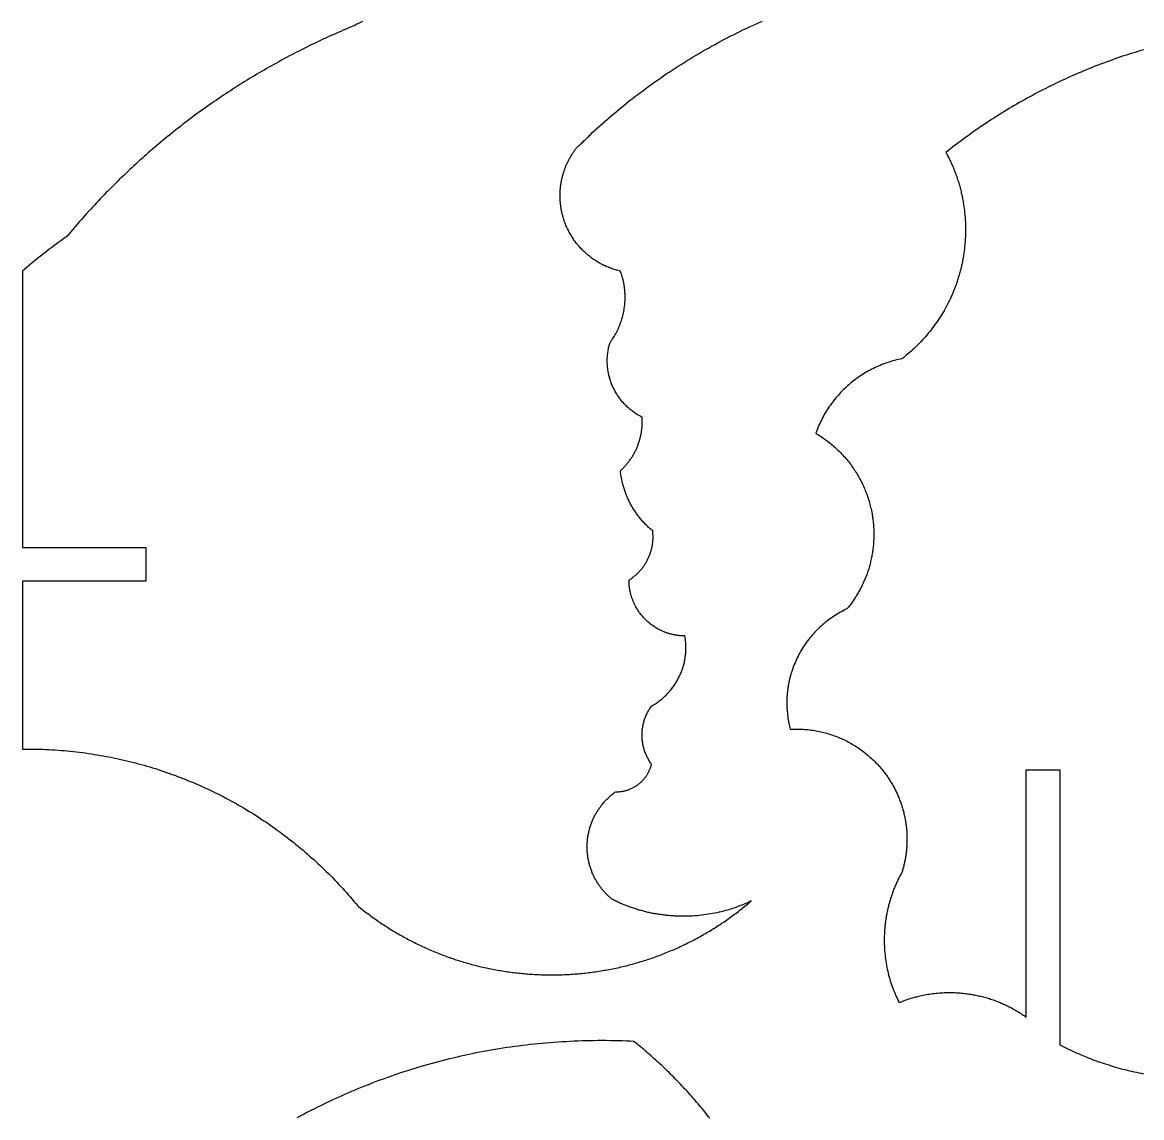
# Model space of a CAD drawing. Extents: x 205 to 567, y 321 to 897.
# Drawn here: x 205.3 to 307.2, y 683.8 to 783.6 of the extents above; entities that cross this region are included whole.
import ezdxf

# ---------------------------------------------------------------- set-up
doc = ezdxf.new("R2010")
doc.units = 0
doc.layers.add('Default_Layer', color=1, linetype='CONTINUOUS')

msp = doc.modelspace()

# ---------------------------------------------------------------- linework, layer by layer
at = {"layer": 'Default_Layer'}
for points in [[(236.28, 783.64), (236.02, 783.51), (235.76, 783.39), (235.5, 783.26), (235.25, 783.16), (235.01, 783.06), (234.77, 782.95), (234.52, 782.85), (234.28, 782.74), (234.04, 782.64), (233.8, 782.53), (233.56, 782.42), (233.32, 782.32), (233.08, 782.21), (232.84, 782.1), (232.6, 781.99), (232.37, 781.87), (232.13, 781.76), (231.89, 781.65), (231.66, 781.54), (231.42, 781.42), (231.19, 781.31), (230.96, 781.19), (230.72, 781.07), (230.49, 780.95), (230.26, 780.84), (230.03, 780.72), (229.8, 780.6), (229.57, 780.48), (229.34, 780.35), (229.11, 780.23), (228.88, 780.11), (228.65, 779.98), (228.43, 779.86), (228.2, 779.73), (227.98, 779.61), (227.75, 779.48), (227.53, 779.35), (227.3, 779.22), (227.08, 779.09), (226.86, 778.96), (226.64, 778.83), (226.42, 778.7), (226.2, 778.57), (225.98, 778.44), (225.76, 778.3), (225.54, 778.17), (225.32, 778.03), (225.1, 777.89), (224.89, 777.76), (224.67, 777.62), (224.46, 777.48), (224.24, 777.34), (224.03, 777.2), (223.81, 777.06), (223.6, 776.92), (223.39, 776.78), (223.18, 776.63), (222.97, 776.49), (222.76, 776.35), (222.55, 776.2), (222.34, 776.06), (222.13, 775.91), (221.92, 775.76), (221.72, 775.61), (221.51, 775.46), (221.3, 775.31), (221.1, 775.16), (220.89, 775.01), (220.69, 774.86), (220.49, 774.71), (220.29, 774.56), (220.08, 774.4), (219.88, 774.25), (219.68, 774.09), (219.48, 773.93), (219.28, 773.78), (219.08, 773.62), (218.89, 773.46), (218.69, 773.3), (218.49, 773.14), (218.3, 772.98), (218.1, 772.82), (217.91, 772.66), (217.71, 772.5), (217.52, 772.33), (217.33, 772.17), (217.14, 772), (216.94, 771.84), (216.75, 771.67), (216.56, 771.51), (216.37, 771.34), (216.19, 771.17), (216, 771), (215.81, 770.83), (215.62, 770.66), (215.44, 770.49), (215.25, 770.32), (215.07, 770.15), (214.88, 769.97), (214.7, 769.8), (214.52, 769.62), (214.34, 769.45), (214.15, 769.27), (213.97, 769.1), (213.79, 768.92), (213.61, 768.74), (213.43, 768.56), (213.26, 768.38), (213.08, 768.2), (212.9, 768.02), (212.73, 767.84), (212.55, 767.66), (212.38, 767.48), (212.2, 767.29), (212.03, 767.11), (211.86, 766.92), (211.68, 766.74), (211.51, 766.55), (211.34, 766.36), (211.17, 766.18), (211, 765.99), (210.83, 765.8), (210.67, 765.61), (210.5, 765.42), (210.33, 765.23), (210.17, 765.04), (210, 764.85), (209.84, 764.65), (209.67, 764.46), (209.51, 764.27), (209.35, 764.07), (209.06, 763.87), (208.78, 763.67), (208.51, 763.47), (208.24, 763.27), (207.97, 763.07), (207.71, 762.87), (207.45, 762.67), (207.2, 762.48), (206.95, 762.28), (206.7, 762.08), (206.46, 761.88), (206.22, 761.68), (205.98, 761.49), (205.75, 761.29), (205.52, 761.09), (205.29, 760.89), (205.29, 735.72), (205.29, 735.72), (216.52, 735.72), (216.52, 732.65), (205.29, 732.65), (205.29, 717.37), (205.5, 717.37), (205.73, 717.37), (206.01, 717.37), (206.29, 717.37), (206.58, 717.36), (206.86, 717.36), (207.14, 717.35), (207.42, 717.34), (207.7, 717.32), (207.98, 717.31), (208.26, 717.29), (208.54, 717.27), (208.82, 717.25), (209.1, 717.23), (209.37, 717.2), (209.65, 717.18), (209.93, 717.15), (210.2, 717.12), (210.48, 717.09), (210.75, 717.05), (211.03, 717.02), (211.3, 716.98), (211.57, 716.94), (211.84, 716.89), (212.11, 716.85), (212.39, 716.8), (212.66, 716.76), (212.92, 716.71), (213.19, 716.66), (213.46, 716.6), (213.73, 716.55), (214, 716.49), (214.26, 716.43), (214.53, 716.37), (214.79, 716.31), (215.06, 716.25), (215.32, 716.18), (215.58, 716.11), (215.85, 716.04), (216.11, 715.97), (216.37, 715.9), (216.63, 715.82), (216.89, 715.75), (217.14, 715.67), (217.4, 715.59), (217.66, 715.51), (217.91, 715.42), (218.17, 715.34), (218.42, 715.25), (218.68, 715.16), (218.93, 715.07), (219.18, 714.98), (219.43, 714.88), (219.69, 714.79), (219.94, 714.69), (220.18, 714.59), (220.43, 714.49), (220.68, 714.39), (220.93, 714.29), (221.17, 714.18), (221.42, 714.07), (221.66, 713.96), (221.9, 713.85), (222.14, 713.74), (222.39, 713.63), (222.63, 713.51), (222.86, 713.4), (223.1, 713.28), (223.34, 713.16), (223.58, 713.04), (223.81, 712.91), (224.05, 712.79), (224.28, 712.66), (224.51, 712.53), (224.75, 712.4), (224.98, 712.27), (225.21, 712.14), (225.44, 712.01), (225.66, 711.87), (225.89, 711.73), (226.12, 711.6), (226.34, 711.46), (226.57, 711.31), (226.79, 711.17), (227.01, 711.03), (227.23, 710.88), (227.45, 710.73), (227.67, 710.58), (227.89, 710.43), (228.1, 710.28), (228.32, 710.13), (228.53, 709.97), (228.75, 709.82), (228.96, 709.66), (229.17, 709.5), (229.38, 709.34), (229.59, 709.18), (229.8, 709.01), (230.01, 708.85), (230.21, 708.68), (230.42, 708.52), (230.62, 708.35), (230.82, 708.18), (231.02, 708.01), (231.22, 707.83), (231.42, 707.66), (231.62, 707.48), (231.82, 707.31), (232.01, 707.13), (232.21, 706.95), (232.4, 706.77), (232.59, 706.59), (232.78, 706.4), (232.97, 706.22), (233.16, 706.03), (233.35, 705.85), (233.53, 705.66), (233.72, 705.47), (233.9, 705.28), (234.08, 705.08), (234.26, 704.89), (234.44, 704.7), (234.62, 704.5), (234.8, 704.3), (234.97, 704.1), (235.15, 703.91), (235.32, 703.7), (235.49, 703.5), (235.66, 703.3), (235.83, 703.1), (235.94, 703), (236.06, 702.91), (236.17, 702.82), (236.28, 702.73), (236.4, 702.64), (236.51, 702.55), (236.63, 702.47), (236.74, 702.38), (236.86, 702.29), (236.97, 702.21), (237.09, 702.12), (237.21, 702.04), (237.33, 701.95), (237.45, 701.87), (237.56, 701.78), (237.68, 701.7), (237.8, 701.62), (237.92, 701.54), (238.04, 701.46), (238.17, 701.38), (238.29, 701.3), (238.41, 701.22), (238.53, 701.14), (238.66, 701.06), (238.78, 700.98), (238.9, 700.91), (239.03, 700.83), (239.15, 700.76), (239.28, 700.68), (239.4, 700.61), (239.53, 700.53), (239.66, 700.46), (239.78, 700.39), (239.91, 700.32), (240.04, 700.25), (240.17, 700.18), (240.3, 700.11), (240.43, 700.04), (240.56, 699.97), (240.69, 699.9), (240.82, 699.84), (240.95, 699.77), (241.08, 699.7), (241.21, 699.64), (241.34, 699.57), (241.48, 699.51), (241.61, 699.45), (241.74, 699.39), (241.88, 699.32), (242.01, 699.26), (242.14, 699.2), (242.28, 699.14), (242.41, 699.08), (242.55, 699.03), (242.69, 698.97), (242.82, 698.91), (242.96, 698.86), (243.1, 698.8), (243.23, 698.75), (243.37, 698.69), (243.51, 698.64), (243.65, 698.59), (243.79, 698.53), (243.93, 698.48), (244.07, 698.43), (244.21, 698.38), (244.35, 698.33), (244.49, 698.29), (244.63, 698.24), (244.77, 698.19), (244.91, 698.15), (245.05, 698.1), (245.2, 698.06), (245.34, 698.01), (245.48, 697.97), (245.63, 697.93), (245.77, 697.89), (245.92, 697.84), (246.06, 697.8), (246.2, 697.76), (246.35, 697.73), (246.49, 697.69), (246.64, 697.65), (246.79, 697.61), (246.93, 697.58), (247.08, 697.54), (247.23, 697.51), (247.37, 697.48), (247.52, 697.44), (247.67, 697.41), (247.82, 697.38), (247.97, 697.35), (248.11, 697.32), (248.26, 697.29), (248.41, 697.27), (248.56, 697.24), (248.71, 697.21), (248.86, 697.19), (249.01, 697.16), (249.16, 697.14), (249.32, 697.12), (249.47, 697.09), (249.62, 697.07), (249.77, 697.05), (249.92, 697.03), (250.07, 697.01), (250.23, 697), (250.38, 696.98), (250.53, 696.96), (250.69, 696.95), (250.84, 696.93), (250.99, 696.92), (251.15, 696.9), (251.3, 696.89), (251.46, 696.88), (251.61, 696.87), (251.77, 696.86), (251.92, 696.85), (252.08, 696.84), (252.23, 696.84), (252.39, 696.83), (252.54, 696.82), (252.7, 696.82), (252.86, 696.81), (253.01, 696.81), (253.17, 696.81), (253.33, 696.81), (253.49, 696.81), (253.65, 696.81), (253.81, 696.81), (253.97, 696.81), (254.14, 696.81), (254.3, 696.82), (254.46, 696.82), (254.62, 696.83), (254.78, 696.84), (254.95, 696.84), (255.11, 696.85), (255.27, 696.86), (255.43, 696.87), (255.59, 696.89), (255.75, 696.9), (255.91, 696.91), (256.07, 696.93), (256.23, 696.94), (256.39, 696.96), (256.54, 696.97), (256.7, 696.99), (256.86, 697.01), (257.02, 697.03), (257.18, 697.05), (257.33, 697.07), (257.49, 697.09), (257.65, 697.12), (257.8, 697.14), (257.96, 697.16), (258.12, 697.19), (258.27, 697.22), (258.43, 697.24), (258.58, 697.27), (258.74, 697.3), (258.89, 697.33), (259.05, 697.36), (259.2, 697.39), (259.35, 697.42), (259.51, 697.46), (259.66, 697.49), (259.81, 697.53), (259.97, 697.56), (260.12, 697.6), (260.27, 697.64), (260.42, 697.67), (260.57, 697.71), (260.72, 697.75), (260.87, 697.79), (261.02, 697.84), (261.17, 697.88), (261.32, 697.92), (261.47, 697.96), (261.62, 698.01), (261.77, 698.05), (261.91, 698.1), (262.06, 698.15), (262.21, 698.2), (262.36, 698.24), (262.5, 698.29), (262.65, 698.34), (262.79, 698.39), (262.94, 698.45), (263.08, 698.5), (263.23, 698.55), (263.37, 698.61), (263.52, 698.66), (263.66, 698.72), (263.8, 698.77), (263.94, 698.83), (264.09, 698.89), (264.23, 698.95), (264.37, 699.01), (264.51, 699.07), (264.65, 699.13), (264.79, 699.19), (264.93, 699.25), (265.07, 699.31), (265.21, 699.38), (265.35, 699.44), (265.49, 699.51), (265.62, 699.57), (265.76, 699.64), (265.9, 699.71), (266.03, 699.77), (266.17, 699.84), (266.3, 699.91), (266.44, 699.98), (266.57, 700.05), (266.71, 700.13), (266.84, 700.2), (266.98, 700.27), (267.11, 700.35), (267.24, 700.42), (267.37, 700.5), (267.5, 700.57), (267.63, 700.65), (267.76, 700.73), (267.89, 700.8), (268.02, 700.88), (268.15, 700.96), (268.28, 701.04), (268.41, 701.12), (268.54, 701.2), (268.66, 701.29), (268.79, 701.37), (268.92, 701.45), (269.04, 701.53), (269.17, 701.62), (269.29, 701.7), (269.42, 701.79), (269.54, 701.88), (269.66, 701.96), (269.79, 702.05), (269.91, 702.14), (270.03, 702.23), (270.15, 702.32), (270.27, 702.41), (270.39, 702.5), (270.51, 702.59), (270.63, 702.69), (270.75, 702.78), (270.87, 702.87), (270.98, 702.97), (271.1, 703.06), (271.22, 703.16), (271.33, 703.25), (271.45, 703.35), (271.56, 703.45), (271.68, 703.54), (271.51, 703.46), (271.33, 703.38), (271.16, 703.3), (270.98, 703.23), (270.81, 703.16), (270.63, 703.09), (270.45, 703.02), (270.26, 702.95), (270.08, 702.89), (269.89, 702.83), (269.71, 702.77), (269.52, 702.71), (269.33, 702.66), (269.14, 702.6), (268.94, 702.56), (268.75, 702.51), (268.55, 702.46), (268.36, 702.42), (268.16, 702.39), (267.96, 702.35), (267.76, 702.32), (267.56, 702.29), (267.36, 702.26), (267.15, 702.23), (266.95, 702.21), (266.74, 702.19), (266.54, 702.18), (266.33, 702.16), (266.12, 702.15), (266.02, 702.15), (265.91, 702.14), (265.81, 702.14), (265.7, 702.14), (265.6, 702.14), (265.49, 702.14), (265.38, 702.14), (265.27, 702.14), (265.16, 702.14), (265.05, 702.15), (264.94, 702.15), (264.83, 702.15), (264.72, 702.16), (264.61, 702.17), (264.5, 702.17), (264.39, 702.18), (264.28, 702.19), (264.17, 702.2), (264.07, 702.21), (263.96, 702.22), (263.85, 702.23), (263.74, 702.24), (263.64, 702.26), (263.53, 702.27), (263.42, 702.29), (263.31, 702.3), (263.21, 702.32), (263.1, 702.34), (263, 702.35), (262.89, 702.37), (262.79, 702.39), (262.68, 702.41), (262.58, 702.43), (262.47, 702.46), (262.37, 702.48), (262.27, 702.5), (262.16, 702.53), (262.06, 702.55), (261.96, 702.58), (261.86, 702.6), (261.76, 702.63), (261.66, 702.66), (261.55, 702.69), (261.45, 702.71), (261.35, 702.74), (261.25, 702.77), (261.16, 702.81), (261.06, 702.84), (260.96, 702.87), (260.86, 702.9), (260.76, 702.94), (260.67, 702.97), (260.57, 703.01), (260.47, 703.04), (260.38, 703.08), (260.28, 703.12), (260.19, 703.15), (260.09, 703.19), (260, 703.23), (259.9, 703.27), (259.81, 703.31), (259.72, 703.35), (259.62, 703.39), (259.53, 703.44), (259.44, 703.48), (259.35, 703.52), (259.26, 703.57), (259.17, 703.61), (259.08, 703.66), (258.99, 703.7), (258.93, 703.76), (258.86, 703.81), (258.8, 703.87), (258.74, 703.92), (258.68, 703.98), (258.62, 704.04), (258.56, 704.09), (258.5, 704.15), (258.44, 704.21), (258.38, 704.27), (258.32, 704.34), (258.27, 704.4), (258.21, 704.46), (258.16, 704.53), (258.11, 704.59), (258.05, 704.65), (258, 704.72), (257.95, 704.79), (257.9, 704.85), (257.85, 704.92), (257.8, 704.99), (257.76, 705.06), (257.71, 705.13), (257.67, 705.2), (257.62, 705.27), (257.58, 705.35), (257.54, 705.42), (257.49, 705.49), (257.45, 705.56), (257.41, 705.64), (257.38, 705.71), (257.34, 705.79), (257.3, 705.87), (257.27, 705.94), (257.23, 706.02), (257.2, 706.1), (257.17, 706.18), (257.14, 706.26), (257.11, 706.33), (257.08, 706.41), (257.05, 706.49), (257.02, 706.58), (257, 706.66), (256.97, 706.74), (256.95, 706.82), (256.93, 706.9), (256.91, 706.99), (256.89, 707.07), (256.87, 707.16), (256.85, 707.24), (256.83, 707.33), (256.82, 707.41), (256.8, 707.5), (256.79, 707.58), (256.78, 707.67), (256.77, 707.76), (256.76, 707.84), (256.75, 707.93), (256.74, 708.02), (256.74, 708.11), (256.73, 708.2), (256.73, 708.29), (256.73, 708.38), (256.73, 708.46), (256.73, 708.58), (256.73, 708.68), (256.73, 708.77), (256.74, 708.87), (256.75, 708.96), (256.75, 709.05), (256.76, 709.14), (256.77, 709.23), (256.79, 709.32), (256.8, 709.41), (256.81, 709.5), (256.83, 709.59), (256.85, 709.68), (256.87, 709.77), (256.89, 709.86), (256.91, 709.94), (256.93, 710.03), (256.95, 710.12), (256.98, 710.2), (257, 710.29), (257.03, 710.37), (257.06, 710.46), (257.09, 710.54), (257.12, 710.62), (257.15, 710.71), (257.18, 710.79), (257.22, 710.87), (257.25, 710.95), (257.29, 711.03), (257.33, 711.11), (257.36, 711.19), (257.4, 711.27), (257.44, 711.34), (257.49, 711.42), (257.53, 711.5), (257.57, 711.57), (257.62, 711.65), (257.66, 711.72), (257.71, 711.8), (257.76, 711.87), (257.81, 711.94), (257.86, 712.01), (257.91, 712.08), (257.96, 712.15), (258.01, 712.22), (258.07, 712.29), (258.12, 712.36), (258.18, 712.43), (258.24, 712.49), (258.29, 712.56), (258.35, 712.62), (258.41, 712.69), (258.47, 712.75), (258.53, 712.81), (258.6, 712.87), (258.66, 712.93), (258.72, 712.99), (258.79, 713.05), (258.85, 713.11), (258.92, 713.17), (258.99, 713.22), (259.06, 713.28), (259.12, 713.33), (259.19, 713.38), (259.26, 713.44), (259.34, 713.49), (259.39, 713.49), (259.47, 713.49), (259.54, 713.49), (259.61, 713.49), (259.68, 713.5), (259.75, 713.51), (259.82, 713.51), (259.89, 713.52), (259.96, 713.53), (260.03, 713.55), (260.1, 713.56), (260.16, 713.58), (260.23, 713.59), (260.3, 713.61), (260.36, 713.63), (260.43, 713.65), (260.49, 713.67), (260.56, 713.7), (260.62, 713.72), (260.68, 713.75), (260.75, 713.78), (260.81, 713.8), (260.87, 713.83), (260.93, 713.86), (260.99, 713.9), (261.05, 713.93), (261.11, 713.96), (261.16, 714), (261.22, 714.04), (261.27, 714.08), (261.33, 714.11), (261.38, 714.15), (261.44, 714.2), (261.49, 714.24), (261.54, 714.28), (261.59, 714.33), (261.64, 714.37), (261.69, 714.42), (261.74, 714.46), (261.78, 714.51), (261.83, 714.56), (261.88, 714.61), (261.92, 714.66), (261.96, 714.72), (262, 714.77), (262.05, 714.82), (262.08, 714.88), (262.12, 714.93), (262.16, 714.99), (262.2, 715.05), (262.23, 715.1), (262.27, 715.16), (262.3, 715.22), (262.33, 715.28), (262.36, 715.34), (262.39, 715.41), (262.42, 715.47), (262.45, 715.53), (262.47, 715.6), (262.5, 715.66), (262.52, 715.72), (262.54, 715.79), (262.56, 715.86), (262.58, 715.92), (262.6, 715.99), (262.55, 716.06), (262.5, 716.13), (262.45, 716.2), (262.41, 716.27), (262.36, 716.35), (262.32, 716.42), (262.28, 716.5), (262.23, 716.57), (262.19, 716.65), (262.16, 716.73), (262.12, 716.81), (262.08, 716.89), (262.05, 716.97), (262.02, 717.05), (261.99, 717.13), (261.96, 717.22), (261.93, 717.3), (261.91, 717.39), (261.88, 717.47), (261.86, 717.56), (261.84, 717.65), (261.82, 717.73), (261.8, 717.82), (261.79, 717.91), (261.77, 718), (261.76, 718.09), (261.75, 718.18), (261.74, 718.27), (261.73, 718.36), (261.73, 718.46), (261.73, 718.55), (261.73, 718.64), (261.73, 718.74), (261.73, 718.83), (261.73, 718.92), (261.74, 719.01), (261.75, 719.11), (261.76, 719.2), (261.77, 719.29), (261.79, 719.38), (261.8, 719.47), (261.82, 719.55), (261.84, 719.64), (261.86, 719.73), (261.88, 719.82), (261.91, 719.9), (261.93, 719.99), (261.96, 720.07), (261.99, 720.15), (262.02, 720.24), (262.05, 720.32), (262.08, 720.4), (262.12, 720.48), (262.16, 720.56), (262.19, 720.64), (262.23, 720.71), (262.28, 720.79), (262.32, 720.86), (262.36, 720.94), (262.41, 721.01), (262.45, 721.08), (262.5, 721.16), (262.55, 721.23), (262.6, 721.3), (262.69, 721.35), (262.78, 721.4), (262.86, 721.45), (262.95, 721.5), (263.03, 721.56), (263.11, 721.62), (263.2, 721.67), (263.28, 721.73), (263.36, 721.79), (263.43, 721.86), (263.51, 721.92), (263.59, 721.98), (263.66, 722.05), (263.74, 722.12), (263.81, 722.18), (263.88, 722.25), (263.95, 722.32), (264.02, 722.39), (264.09, 722.47), (264.16, 722.54), (264.23, 722.61), (264.29, 722.69), (264.35, 722.77), (264.42, 722.84), (264.48, 722.92), (264.54, 723), (264.6, 723.08), (264.65, 723.16), (264.71, 723.24), (264.76, 723.33), (264.82, 723.41), (264.87, 723.5), (264.92, 723.58), (264.97, 723.67), (265.02, 723.76), (265.06, 723.85), (265.11, 723.94), (265.15, 724.03), (265.19, 724.12), (265.23, 724.21), (265.27, 724.3), (265.31, 724.39), (265.35, 724.49), (265.38, 724.58), (265.41, 724.68), (265.45, 724.77), (265.48, 724.87), (265.5, 724.97), (265.53, 725.07), (265.56, 725.17), (265.58, 725.27), (265.6, 725.37), (265.62, 725.47), (265.64, 725.57), (265.66, 725.67), (265.67, 725.77), (265.68, 725.87), (265.7, 725.98), (265.71, 726.08), (265.71, 726.19), (265.72, 726.29), (265.72, 726.4), (265.73, 726.5), (265.73, 726.61), (265.73, 726.68), (265.73, 726.75), (265.72, 726.82), (265.72, 726.89), (265.72, 726.96), (265.71, 727.03), (265.71, 727.1), (265.7, 727.17), (265.7, 727.23), (265.69, 727.3), (265.68, 727.37), (265.67, 727.43), (265.66, 727.49), (265.65, 727.56), (265.64, 727.62), (265.63, 727.68), (265.63, 727.68), (265.56, 727.68), (265.5, 727.68), (265.43, 727.68), (265.37, 727.69), (265.3, 727.69), (265.24, 727.7), (265.17, 727.7), (265.11, 727.71), (265.05, 727.71), (264.98, 727.72), (264.92, 727.73), (264.86, 727.74), (264.79, 727.75), (264.73, 727.76), (264.67, 727.77), (264.6, 727.78), (264.54, 727.8), (264.48, 727.81), (264.42, 727.83), (264.36, 727.84), (264.3, 727.86), (264.24, 727.87), (264.18, 727.89), (264.12, 727.91), (264.06, 727.93), (264, 727.95), (263.94, 727.97), (263.88, 727.99), (263.82, 728.01), (263.77, 728.03), (263.71, 728.06), (263.65, 728.08), (263.59, 728.1), (263.54, 728.13), (263.48, 728.16), (263.43, 728.18), (263.37, 728.21), (263.32, 728.24), (263.21, 728.29), (263.1, 728.35), (262.99, 728.42), (262.89, 728.48), (262.79, 728.55), (262.69, 728.62), (262.59, 728.69), (262.49, 728.76), (262.4, 728.84), (262.3, 728.92), (262.21, 729), (262.12, 729.08), (262.03, 729.17), (261.95, 729.26), (261.87, 729.35), (261.79, 729.44), (261.71, 729.53), (261.63, 729.63), (261.56, 729.72), (261.48, 729.82), (261.41, 729.92), (261.35, 730.02), (261.28, 730.13), (261.22, 730.23), (261.16, 730.34), (261.1, 730.45), (261.07, 730.5), (261.05, 730.56), (261.02, 730.62), (261, 730.67), (260.97, 730.73), (260.95, 730.79), (260.92, 730.84), (260.9, 730.9), (260.88, 730.96), (260.85, 731.02), (260.83, 731.07), (260.81, 731.13), (260.79, 731.19), (260.77, 731.25), (260.76, 731.31), (260.74, 731.37), (260.72, 731.43), (260.71, 731.49), (260.69, 731.55), (260.68, 731.62), (260.66, 731.68), (260.65, 731.74), (260.64, 731.8), (260.63, 731.86), (260.61, 731.93), (260.6, 731.99), (260.6, 732.05), (260.59, 732.12), (260.58, 732.18), (260.57, 732.24), (260.57, 732.31), (260.56, 732.37), (260.56, 732.44), (260.55, 732.5), (260.55, 732.57), (260.55, 732.63), (260.55, 732.7), (260.55, 732.76), (260.55, 732.77), (260.61, 732.81), (260.67, 732.85), (260.73, 732.89), (260.79, 732.93), (260.85, 732.97), (260.9, 733.02), (260.96, 733.06), (261.02, 733.11), (261.07, 733.15), (261.13, 733.2), (261.18, 733.25), (261.24, 733.3), (261.29, 733.35), (261.34, 733.4), (261.39, 733.45), (261.44, 733.5), (261.49, 733.55), (261.54, 733.61), (261.59, 733.66), (261.64, 733.72), (261.68, 733.77), (261.73, 733.83), (261.77, 733.89), (261.82, 733.94), (261.86, 734), (261.9, 734.06), (261.94, 734.12), (261.98, 734.18), (262.02, 734.24), (262.06, 734.3), (262.1, 734.37), (262.13, 734.43), (262.17, 734.49), (262.2, 734.56), (262.23, 734.62), (262.27, 734.69), (262.3, 734.75), (262.33, 734.82), (262.36, 734.88), (262.39, 734.95), (262.41, 735.02), (262.44, 735.09), (262.46, 735.16), (262.49, 735.23), (262.51, 735.3), (262.53, 735.37), (262.55, 735.44), (262.57, 735.51), (262.59, 735.58), (262.61, 735.65), (262.62, 735.73), (262.64, 735.8), (262.65, 735.87), (262.67, 735.95), (262.68, 736.02), (262.69, 736.09), (262.7, 736.17), (262.71, 736.24), (262.71, 736.32), (262.72, 736.4), (262.72, 736.47), (262.73, 736.55), (262.73, 736.63), (262.73, 736.7), (262.73, 736.77), (262.73, 736.84), (262.72, 736.91), (262.72, 736.98), (262.72, 737.05), (262.71, 737.11), (262.7, 737.18), (262.7, 737.24), (262.62, 737.3), (262.55, 737.36), (262.47, 737.43), (262.4, 737.49), (262.33, 737.56), (262.26, 737.63), (262.19, 737.7), (262.12, 737.77), (262.05, 737.84), (261.98, 737.91), (261.91, 737.98), (261.84, 738.05), (261.78, 738.12), (261.71, 738.2), (261.65, 738.27), (261.59, 738.35), (261.53, 738.42), (261.46, 738.5), (261.4, 738.58), (261.34, 738.66), (261.29, 738.73), (261.23, 738.81), (261.17, 738.89), (261.12, 738.98), (261.06, 739.06), (261.01, 739.14), (260.96, 739.22), (260.9, 739.31), (260.85, 739.39), (260.8, 739.48), (260.75, 739.56), (260.71, 739.65), (260.66, 739.74), (260.61, 739.82), (260.57, 739.91), (260.53, 740), (260.48, 740.09), (260.44, 740.18), (260.4, 740.27), (260.36, 740.36), (260.32, 740.46), (260.29, 740.55), (260.25, 740.64), (260.22, 740.74), (260.18, 740.83), (260.15, 740.93), (260.12, 741.02), (260.09, 741.12), (260.06, 741.21), (260.03, 741.31), (260, 741.41), (259.98, 741.51), (259.95, 741.61), (259.93, 741.71), (259.91, 741.81), (259.89, 741.91), (259.87, 742.01), (259.85, 742.11), (259.83, 742.21), (259.81, 742.31), (259.8, 742.41), (259.78, 742.52), (259.77, 742.62), (259.76, 742.72), (259.82, 742.78), (259.87, 742.83), (259.93, 742.88), (259.98, 742.94), (260.04, 742.99), (260.09, 743.05), (260.14, 743.1), (260.2, 743.16), (260.25, 743.22), (260.3, 743.28), (260.35, 743.34), (260.4, 743.4), (260.45, 743.46), (260.49, 743.52), (260.54, 743.58), (260.59, 743.64), (260.63, 743.7), (260.68, 743.77), (260.72, 743.83), (260.76, 743.89), (260.81, 743.96), (260.85, 744.02), (260.89, 744.09), (260.93, 744.16), (260.97, 744.22), (261, 744.29), (261.04, 744.36), (261.08, 744.43), (261.11, 744.5), (261.15, 744.57), (261.18, 744.64), (261.21, 744.71), (261.25, 744.78), (261.28, 744.85), (261.31, 744.92), (261.34, 745), (261.36, 745.07), (261.39, 745.14), (261.42, 745.22), (261.44, 745.29), (261.47, 745.37), (261.49, 745.44), (261.51, 745.52), (261.53, 745.59), (261.56, 745.67), (261.57, 745.75), (261.59, 745.83), (261.61, 745.9), (261.63, 745.98), (261.64, 746.06), (261.66, 746.14), (261.67, 746.22), (261.68, 746.3), (261.69, 746.38), (261.71, 746.46), (261.71, 746.54), (261.72, 746.62), (261.73, 746.7), (261.74, 746.78), (261.74, 746.86), (261.74, 746.95), (261.75, 747.03), (261.75, 747.11), (261.75, 747.19), (261.75, 747.3), (261.75, 747.4), (261.74, 747.5), (261.74, 747.59), (261.65, 747.64), (261.56, 747.69), (261.47, 747.74), (261.39, 747.79), (261.3, 747.84), (261.22, 747.89), (261.14, 747.94), (261.06, 748), (260.97, 748.06), (260.89, 748.11), (260.82, 748.17), (260.74, 748.23), (260.66, 748.29), (260.59, 748.36), (260.51, 748.42), (260.44, 748.49), (260.37, 748.55), (260.3, 748.62), (260.23, 748.69), (260.16, 748.76), (260.09, 748.83), (260.03, 748.9), (259.96, 748.98), (259.9, 749.05), (259.84, 749.13), (259.77, 749.2), (259.71, 749.28), (259.66, 749.36), (259.6, 749.44), (259.54, 749.52), (259.49, 749.6), (259.44, 749.68), (259.39, 749.77), (259.34, 749.85), (259.29, 749.93), (259.24, 750.02), (259.19, 750.11), (259.15, 750.2), (259.11, 750.28), (259.07, 750.37), (259.03, 750.46), (258.99, 750.55), (258.95, 750.65), (258.92, 750.74), (258.88, 750.83), (258.85, 750.93), (258.82, 751.02), (258.79, 751.12), (258.76, 751.21), (258.74, 751.31), (258.71, 751.41), (258.69, 751.5), (258.67, 751.6), (258.65, 751.7), (258.63, 751.8), (258.62, 751.9), (258.61, 752), (258.59, 752.11), (258.58, 752.21), (258.58, 752.31), (258.57, 752.41), (258.56, 752.52), (258.56, 752.62), (258.56, 752.73), (258.56, 752.84), (258.56, 752.95), (258.57, 753.06), (258.58, 753.17), (258.59, 753.28), (258.6, 753.39), (258.61, 753.5), (258.63, 753.61), (258.64, 753.71), (258.66, 753.82), (258.68, 753.92), (258.71, 754.02), (258.73, 754.12), (258.76, 754.22), (258.78, 754.32), (258.81, 754.41), (258.89, 754.52), (258.97, 754.63), (259.05, 754.74), (259.12, 754.85), (259.19, 754.96), (259.26, 755.08), (259.33, 755.2), (259.39, 755.31), (259.45, 755.43), (259.51, 755.55), (259.57, 755.68), (259.62, 755.8), (259.68, 755.93), (259.73, 756.05), (259.78, 756.18), (259.82, 756.31), (259.86, 756.44), (259.9, 756.57), (259.94, 756.7), (259.98, 756.84), (260.01, 756.97), (260.04, 757.11), (260.07, 757.25), (260.09, 757.39), (260.11, 757.52), (260.13, 757.66), (260.15, 757.81), (260.16, 757.95), (260.17, 758.09), (260.18, 758.23), (260.18, 758.38), (260.19, 758.45), (260.19, 758.52), (260.19, 758.6), (260.18, 758.68), (260.18, 758.76), (260.18, 758.84), (260.17, 758.92), (260.17, 759), (260.16, 759.08), (260.16, 759.16), (260.15, 759.23), (260.14, 759.31), (260.13, 759.39), (260.12, 759.46), (260.11, 759.54), (260.1, 759.62), (260.09, 759.69), (260.07, 759.77), (260.06, 759.84), (260.04, 759.92), (260.03, 759.99), (260.01, 760.06), (260, 760.14), (259.98, 760.21), (259.96, 760.28), (259.94, 760.35), (259.92, 760.42), (259.9, 760.49), (259.88, 760.56), (259.86, 760.63), (259.83, 760.7), (259.81, 760.77), (259.78, 760.83), (259.76, 760.9), (259.65, 760.93), (259.53, 760.96), (259.42, 760.99), (259.31, 761.02), (259.2, 761.05), (259.1, 761.09), (258.99, 761.12), (258.88, 761.16), (258.77, 761.2), (258.67, 761.25), (258.56, 761.29), (258.46, 761.33), (258.36, 761.38), (258.26, 761.43), (258.15, 761.48), (258.05, 761.53), (257.96, 761.58), (257.86, 761.64), (257.76, 761.69), (257.66, 761.75), (257.57, 761.81), (257.48, 761.87), (257.38, 761.93), (257.29, 761.99), (257.2, 762.06), (257.11, 762.12), (257.02, 762.19), (256.93, 762.26), (256.85, 762.33), (256.76, 762.4), (256.68, 762.47), (256.6, 762.54), (256.51, 762.62), (256.43, 762.69), (256.35, 762.77), (256.28, 762.85), (256.2, 762.93), (256.12, 763.01), (256.05, 763.09), (255.98, 763.18), (255.9, 763.26), (255.83, 763.35), (255.76, 763.43), (255.7, 763.52), (255.63, 763.61), (255.56, 763.7), (255.5, 763.79), (255.44, 763.88), (255.38, 763.98), (255.32, 764.07), (255.26, 764.17), (255.2, 764.27), (255.15, 764.36), (255.09, 764.46), (255.04, 764.56), (254.99, 764.66), (254.94, 764.76), (254.89, 764.87), (254.85, 764.97), (254.8, 765.07), (254.76, 765.18), (254.72, 765.28), (254.68, 765.39), (254.64, 765.5), (254.61, 765.56), (254.59, 765.63), (254.57, 765.69), (254.55, 765.76), (254.53, 765.82), (254.51, 765.89), (254.5, 765.96), (254.48, 766.03), (254.46, 766.09), (254.44, 766.16), (254.43, 766.23), (254.41, 766.3), (254.4, 766.37), (254.38, 766.44), (254.37, 766.51), (254.36, 766.58), (254.35, 766.66), (254.34, 766.73), (254.33, 766.8), (254.32, 766.87), (254.31, 766.95), (254.3, 767.02), (254.29, 767.09), (254.29, 767.17), (254.28, 767.24), (254.27, 767.32), (254.27, 767.39), (254.27, 767.47), (254.26, 767.54), (254.26, 767.62), (254.26, 767.7), (254.26, 767.77), (254.26, 767.85), (254.26, 767.93), (254.26, 768.01), (254.27, 768.09), (254.27, 768.17), (254.28, 768.25), (254.28, 768.33), (254.29, 768.41), (254.3, 768.49), (254.3, 768.56), (254.31, 768.64), (254.32, 768.72), (254.33, 768.8), (254.35, 768.87), (254.36, 768.95), (254.37, 769.03), (254.39, 769.1), (254.4, 769.18), (254.42, 769.26), (254.43, 769.33), (254.45, 769.41), (254.47, 769.48), (254.49, 769.55), (254.51, 769.63), (254.53, 769.7), (254.55, 769.78), (254.57, 769.85), (254.59, 769.92), (254.62, 769.99), (254.64, 770.07), (254.67, 770.14), (254.69, 770.21), (254.72, 770.28), (254.75, 770.35), (254.77, 770.42), (254.8, 770.49), (254.83, 770.56), (254.86, 770.63), (254.89, 770.7), (254.93, 770.77), (254.96, 770.83), (254.99, 770.9), (255.03, 770.97), (255.06, 771.03), (255.09, 771.1), (255.13, 771.17), (255.17, 771.23), (255.2, 771.3), (255.24, 771.36), (255.28, 771.42), (255.32, 771.49), (255.36, 771.55), (255.4, 771.61), (255.44, 771.68), (255.48, 771.74), (255.52, 771.8), (255.57, 771.86), (255.61, 771.92), (255.65, 771.98), (255.7, 772.04), (255.74, 772.1), (255.79, 772.15), (255.84, 772.21), (255.88, 772.27), (255.97, 772.34), (256.06, 772.41), (256.14, 772.49), (256.23, 772.56), (256.31, 772.64), (256.39, 772.71), (256.47, 772.79), (256.55, 772.86), (256.63, 772.94), (256.71, 773.02), (256.79, 773.09), (256.87, 773.17), (256.94, 773.25), (257.02, 773.33), (257.1, 773.41), (257.17, 773.5), (257.41, 773.71), (257.64, 773.93), (257.88, 774.14), (258.12, 774.35), (258.36, 774.56), (258.6, 774.77), (258.84, 774.98), (259.09, 775.19), (259.33, 775.39), (259.58, 775.6), (259.83, 775.8), (260.07, 776), (260.32, 776.2), (260.57, 776.4), (260.83, 776.6), (261.08, 776.8), (261.33, 776.99), (261.59, 777.18), (261.85, 777.37), (262.1, 777.57), (262.36, 777.75), (262.62, 777.94), (262.88, 778.13), (263.15, 778.31), (263.41, 778.49), (263.67, 778.68), (263.94, 778.86), (264.21, 779.04), (264.47, 779.21), (264.74, 779.39), (265.01, 779.56), (265.28, 779.73), (265.56, 779.91), (265.83, 780.08), (266.1, 780.24), (266.38, 780.41), (266.66, 780.58), (266.93, 780.74), (267.21, 780.9), (267.49, 781.06), (267.77, 781.22), (268.05, 781.38), (268.33, 781.53), (268.62, 781.69), (268.9, 781.84), (269.19, 781.99), (269.47, 782.14), (269.76, 782.29), (270.05, 782.44), (270.34, 782.58), (270.63, 782.72), (270.92, 782.87), (271.21, 783), (271.51, 783.14), (271.8, 783.28), (272.09, 783.41), (272.39, 783.55), (272.69, 783.68)], [(307.43, 781.07), (307.16, 781), (306.89, 780.92), (306.63, 780.83), (306.36, 780.75), (306.1, 780.67), (305.84, 780.58), (305.57, 780.5), (305.31, 780.41), (305.05, 780.32), (304.79, 780.23), (304.53, 780.13), (304.27, 780.04), (304.01, 779.95), (303.75, 779.85), (303.49, 779.75), (303.24, 779.66), (302.98, 779.56), (302.72, 779.45), (302.47, 779.35), (302.22, 779.25), (301.96, 779.14), (301.71, 779.04), (301.46, 778.93), (301.2, 778.82), (300.95, 778.71), (300.7, 778.6), (300.45, 778.49), (300.21, 778.37), (299.96, 778.26), (299.71, 778.14), (299.46, 778.02), (299.22, 777.91), (298.97, 777.79), (298.73, 777.67), (298.49, 777.54), (298.24, 777.42), (298, 777.29), (297.76, 777.17), (297.52, 777.04), (297.28, 776.91), (297.04, 776.78), (296.8, 776.65), (296.56, 776.52), (296.33, 776.39), (296.09, 776.25), (295.86, 776.12), (295.62, 775.98), (295.39, 775.84), (295.16, 775.71), (294.93, 775.57), (294.69, 775.42), (294.46, 775.28), (294.24, 775.14), (294.01, 774.99), (293.78, 774.85), (293.55, 774.7), (293.33, 774.55), (293.1, 774.41), (292.88, 774.26), (292.65, 774.1), (292.43, 773.95), (292.21, 773.8), (291.99, 773.64), (291.77, 773.49), (291.55, 773.33), (291.33, 773.17), (291.11, 773.02), (290.9, 772.86), (290.68, 772.69), (290.47, 772.53), (290.25, 772.37), (290.04, 772.21), (289.83, 772.04), (289.62, 771.87), (289.41, 771.71), (289.46, 771.61), (289.51, 771.51), (289.56, 771.42), (289.61, 771.32), (289.66, 771.22), (289.71, 771.12), (289.76, 771.02), (289.81, 770.93), (289.86, 770.83), (289.9, 770.72), (289.95, 770.62), (289.99, 770.52), (290.03, 770.42), (290.08, 770.32), (290.12, 770.21), (290.16, 770.11), (290.2, 770.01), (290.24, 769.9), (290.28, 769.8), (290.32, 769.69), (290.36, 769.58), (290.4, 769.48), (290.43, 769.37), (290.47, 769.26), (290.5, 769.16), (290.54, 769.05), (290.57, 768.94), (290.6, 768.83), (290.63, 768.72), (290.66, 768.61), (290.69, 768.5), (290.72, 768.39), (290.75, 768.28), (290.78, 768.17), (290.8, 768.05), (290.83, 767.94), (290.86, 767.83), (290.88, 767.72), (290.9, 767.6), (290.92, 767.49), (290.95, 767.37), (290.97, 767.26), (290.99, 767.15), (291.01, 767.03), (291.02, 766.91), (291.04, 766.8), (291.06, 766.68), (291.07, 766.57), (291.09, 766.45), (291.1, 766.33), (291.11, 766.21), (291.12, 766.1), (291.14, 765.98), (291.15, 765.86), (291.15, 765.74), (291.16, 765.62), (291.17, 765.5), (291.18, 765.38), (291.18, 765.26), (291.19, 765.14), (291.19, 765.02), (291.19, 764.9), (291.19, 764.78), (291.19, 764.66), (291.19, 764.55), (291.19, 764.44), (291.19, 764.33), (291.19, 764.22), (291.18, 764.11), (291.18, 764), (291.17, 763.89), (291.17, 763.78), (291.16, 763.67), (291.15, 763.56), (291.14, 763.45), (291.13, 763.34), (291.12, 763.23), (291.11, 763.12), (291.1, 763.01), (291.09, 762.9), (291.08, 762.79), (291.06, 762.69), (291.05, 762.58), (291.03, 762.47), (291.02, 762.36), (291, 762.26), (290.98, 762.15), (290.96, 762.04), (290.94, 761.94), (290.92, 761.83), (290.9, 761.73), (290.88, 761.62), (290.86, 761.51), (290.83, 761.41), (290.81, 761.31), (290.79, 761.2), (290.76, 761.1), (290.73, 760.99), (290.71, 760.89), (290.68, 760.79), (290.65, 760.68), (290.62, 760.58), (290.59, 760.48), (290.56, 760.38), (290.53, 760.28), (290.5, 760.17), (290.47, 760.07), (290.43, 759.97), (290.4, 759.87), (290.36, 759.77), (290.33, 759.67), (290.29, 759.57), (290.26, 759.47), (290.22, 759.38), (290.18, 759.28), (290.14, 759.18), (290.1, 759.08), (290.06, 758.98), (290.02, 758.89), (289.98, 758.79), (289.94, 758.69), (289.89, 758.6), (289.85, 758.5), (289.81, 758.41), (289.72, 758.22), (289.62, 758.03), (289.53, 757.84), (289.43, 757.66), (289.33, 757.47), (289.23, 757.29), (289.12, 757.11), (289.01, 756.93), (288.9, 756.76), (288.79, 756.58), (288.67, 756.41), (288.56, 756.23), (288.44, 756.06), (288.31, 755.9), (288.19, 755.73), (288.06, 755.56), (287.93, 755.4), (287.8, 755.24), (287.67, 755.08), (287.53, 754.92), (287.39, 754.77), (287.25, 754.61), (287.11, 754.46), (286.96, 754.31), (286.82, 754.16), (286.67, 754.02), (286.52, 753.87), (286.36, 753.73), (286.21, 753.59), (286.05, 753.45), (285.89, 753.32), (285.73, 753.18), (285.57, 753.05), (285.4, 752.92), (285.23, 752.89), (285.06, 752.85), (284.89, 752.81), (284.72, 752.76), (284.56, 752.72), (284.39, 752.67), (284.22, 752.62), (284.06, 752.56), (283.9, 752.51), (283.74, 752.45), (283.58, 752.39), (283.42, 752.32), (283.26, 752.26), (283.11, 752.19), (282.95, 752.12), (282.8, 752.04), (282.65, 751.97), (282.5, 751.89), (282.35, 751.81), (282.2, 751.73), (282.06, 751.64), (281.91, 751.55), (281.77, 751.46), (281.63, 751.37), (281.49, 751.28), (281.35, 751.18), (281.22, 751.08), (281.08, 750.98), (280.95, 750.88), (280.82, 750.78), (280.69, 750.67), (280.56, 750.56), (280.44, 750.45), (280.31, 750.34), (280.19, 750.22), (280.07, 750.11), (279.95, 749.99), (279.84, 749.87), (279.72, 749.74), (279.61, 749.62), (279.5, 749.49), (279.39, 749.36), (279.28, 749.24), (279.18, 749.1), (279.08, 748.97), (278.98, 748.84), (278.88, 748.7), (278.78, 748.56), (278.69, 748.42), (278.6, 748.28), (278.51, 748.14), (278.42, 747.99), (278.33, 747.84), (278.25, 747.7), (278.17, 747.55), (278.09, 747.4), (278.02, 747.24), (277.94, 747.09), (277.87, 746.93), (277.8, 746.78), (277.73, 746.62), (277.67, 746.46), (277.61, 746.3), (277.55, 746.14), (277.67, 746.06), (277.8, 745.99), (277.92, 745.91), (278.04, 745.83), (278.16, 745.75), (278.28, 745.67), (278.39, 745.58), (278.51, 745.5), (278.62, 745.41), (278.74, 745.33), (278.85, 745.24), (278.96, 745.15), (279.07, 745.05), (279.18, 744.96), (279.29, 744.87), (279.39, 744.77), (279.5, 744.67), (279.6, 744.57), (279.7, 744.47), (279.8, 744.37), (279.9, 744.27), (280, 744.17), (280.09, 744.06), (280.19, 743.96), (280.28, 743.85), (280.37, 743.74), (280.46, 743.63), (280.55, 743.52), (280.64, 743.4), (280.73, 743.29), (280.81, 743.18), (280.9, 743.06), (280.98, 742.94), (281.06, 742.82), (281.14, 742.7), (281.21, 742.58), (281.29, 742.46), (281.36, 742.34), (281.43, 742.21), (281.5, 742.09), (281.57, 741.96), (281.64, 741.84), (281.7, 741.71), (281.77, 741.58), (281.83, 741.45), (281.89, 741.32), (281.95, 741.18), (282.01, 741.05), (282.06, 740.92), (282.12, 740.78), (282.17, 740.65), (282.22, 740.51), (282.27, 740.37), (282.31, 740.23), (282.36, 740.09), (282.4, 739.95), (282.44, 739.81), (282.48, 739.67), (282.52, 739.52), (282.55, 739.38), (282.59, 739.24), (282.62, 739.09), (282.65, 738.94), (282.68, 738.8), (282.7, 738.69), (282.71, 738.58), (282.73, 738.47), (282.75, 738.36), (282.76, 738.25), (282.77, 738.13), (282.79, 738.02), (282.8, 737.9), (282.81, 737.78), (282.82, 737.67), (282.82, 737.55), (282.83, 737.43), (282.83, 737.3), (282.84, 737.18), (282.84, 737.06), (282.84, 736.94), (282.84, 736.82), (282.84, 736.69), (282.83, 736.57), (282.83, 736.45), (282.82, 736.33), (282.82, 736.21), (282.81, 736.09), (282.8, 735.98), (282.79, 735.86), (282.77, 735.74), (282.76, 735.62), (282.74, 735.5), (282.73, 735.39), (282.71, 735.27), (282.69, 735.15), (282.67, 735.04), (282.65, 734.92), (282.63, 734.81), (282.6, 734.69), (282.58, 734.58), (282.55, 734.47), (282.53, 734.35), (282.5, 734.24), (282.47, 734.13), (282.44, 734.02), (282.4, 733.91), (282.37, 733.8), (282.34, 733.69), (282.3, 733.58), (282.26, 733.47), (282.23, 733.36), (282.19, 733.25), (282.15, 733.14), (282.1, 733.04), (282.06, 732.93), (282.02, 732.83), (281.97, 732.72), (281.93, 732.62), (281.88, 732.51), (281.83, 732.41), (281.79, 732.31), (281.74, 732.21), (281.68, 732.11), (281.63, 732), (281.58, 731.9), (281.53, 731.81), (281.47, 731.71), (281.41, 731.61), (281.36, 731.51), (281.3, 731.42), (281.24, 731.32), (281.18, 731.22), (281.12, 731.13), (281.06, 731.04), (280.99, 730.94), (280.93, 730.85), (280.87, 730.76), (280.8, 730.67), (280.73, 730.58), (280.67, 730.49), (280.6, 730.4), (280.53, 730.31), (280.46, 730.23), (280.39, 730.14), (280.24, 730.07), (280.09, 729.99), (279.94, 729.91), (279.79, 729.83), (279.64, 729.75), (279.5, 729.66), (279.36, 729.58), (279.22, 729.49), (279.08, 729.39), (278.94, 729.3), (278.81, 729.2), (278.67, 729.1), (278.54, 729), (278.41, 728.9), (278.29, 728.79), (278.16, 728.68), (278.04, 728.57), (277.91, 728.46), (277.79, 728.35), (277.68, 728.23), (277.56, 728.12), (277.45, 728), (277.34, 727.87), (277.23, 727.75), (277.12, 727.62), (277.01, 727.5), (276.91, 727.37), (276.81, 727.24), (276.71, 727.11), (276.62, 726.97), (276.52, 726.83), (276.43, 726.7), (276.34, 726.56), (276.26, 726.42), (276.17, 726.27), (276.09, 726.13), (276.01, 725.98), (275.94, 725.84), (275.86, 725.69), (275.79, 725.54), (275.72, 725.39), (275.66, 725.23), (275.59, 725.08), (275.53, 724.93), (275.5, 724.85), (275.47, 724.77), (275.45, 724.69), (275.42, 724.61), (275.39, 724.53), (275.37, 724.45), (275.34, 724.37), (275.32, 724.29), (275.29, 724.21), (275.27, 724.13), (275.25, 724.05), (275.22, 723.97), (275.2, 723.88), (275.18, 723.8), (275.16, 723.72), (275.14, 723.64), (275.13, 723.55), (275.11, 723.47), (275.09, 723.39), (275.08, 723.3), (275.06, 723.22), (275.05, 723.13), (275.03, 723.05), (275.02, 722.96), (275.01, 722.88), (275, 722.79), (274.99, 722.71), (274.98, 722.62), (274.97, 722.54), (274.96, 722.45), (274.95, 722.36), (274.94, 722.28), (274.94, 722.19), (274.93, 722.1), (274.93, 722.02), (274.93, 721.93), (274.92, 721.84), (274.92, 721.75), (274.92, 721.66), (274.92, 721.58), (274.92, 721.42), (274.92, 721.26), (274.93, 721.1), (274.94, 720.94), (274.95, 720.79), (274.97, 720.63), (274.98, 720.48), (275, 720.33), (275.02, 720.18), (275.04, 720.03), (275.07, 719.88), (275.1, 719.73), (275.13, 719.59), (275.16, 719.45), (275.19, 719.31), (275.23, 719.17), (275.36, 719.18), (275.51, 719.19), (275.66, 719.19), (275.81, 719.19), (275.96, 719.19), (276.11, 719.19), (276.26, 719.18), (276.41, 719.17), (276.56, 719.16), (276.7, 719.15), (276.85, 719.14), (277, 719.12), (277.14, 719.1), (277.29, 719.08), (277.43, 719.06), (277.58, 719.04), (277.72, 719.01), (277.86, 718.98), (278, 718.95), (278.14, 718.92), (278.28, 718.88), (278.42, 718.85), (278.56, 718.81), (278.7, 718.77), (278.84, 718.73), (278.97, 718.68), (279.11, 718.64), (279.24, 718.59), (279.38, 718.54), (279.51, 718.49), (279.64, 718.43), (279.77, 718.38), (279.9, 718.32), (280.03, 718.26), (280.16, 718.2), (280.29, 718.14), (280.41, 718.08), (280.54, 718.01), (280.66, 717.94), (280.78, 717.87), (280.9, 717.8), (281.03, 717.73), (281.15, 717.66), (281.26, 717.58), (281.38, 717.5), (281.5, 717.42), (281.61, 717.34), (281.73, 717.26), (281.84, 717.18), (281.95, 717.09), (282.06, 717.01), (282.17, 716.92), (282.28, 716.83), (282.39, 716.74), (282.49, 716.64), (282.6, 716.55), (282.7, 716.45), (282.8, 716.36), (282.9, 716.26), (283, 716.16), (283.1, 716.06), (283.19, 715.96), (283.29, 715.85), (283.38, 715.75), (283.47, 715.64), (283.56, 715.53), (283.65, 715.42), (283.74, 715.31), (283.8, 715.23), (283.86, 715.15), (283.92, 715.07), (283.98, 714.99), (284.04, 714.91), (284.1, 714.83), (284.15, 714.74), (284.21, 714.66), (284.26, 714.57), (284.32, 714.49), (284.37, 714.4), (284.43, 714.32), (284.48, 714.23), (284.53, 714.14), (284.58, 714.06), (284.63, 713.97), (284.68, 713.88), (284.72, 713.79), (284.77, 713.7), (284.81, 713.61), (284.86, 713.51), (284.9, 713.42), (284.95, 713.33), (284.99, 713.24), (285.03, 713.14), (285.07, 713.05), (285.11, 712.95), (285.15, 712.86), (285.19, 712.76), (285.22, 712.67), (285.26, 712.57), (285.29, 712.47), (285.33, 712.38), (285.36, 712.28), (285.39, 712.18), (285.42, 712.08), (285.45, 711.98), (285.48, 711.88), (285.51, 711.78), (285.53, 711.68), (285.56, 711.58), (285.58, 711.48), (285.61, 711.37), (285.63, 711.27), (285.65, 711.17), (285.67, 711.07), (285.69, 710.96), (285.71, 710.86), (285.73, 710.75), (285.74, 710.65), (285.76, 710.54), (285.77, 710.44), (285.79, 710.33), (285.8, 710.23), (285.81, 710.12), (285.82, 710.01), (285.83, 709.91), (285.83, 709.8), (285.84, 709.69), (285.84, 709.58), (285.85, 709.47), (285.85, 709.37), (285.85, 709.26), (285.85, 709.15), (285.85, 709.05), (285.85, 708.95), (285.85, 708.84), (285.85, 708.74), (285.84, 708.64), (285.84, 708.54), (285.83, 708.44), (285.82, 708.34), (285.81, 708.24), (285.81, 708.15), (285.8, 708.05), (285.78, 707.95), (285.77, 707.85), (285.76, 707.76), (285.75, 707.66), (285.73, 707.56), (285.72, 707.47), (285.7, 707.37), (285.68, 707.28), (285.66, 707.18), (285.64, 707.09), (285.63, 707), (285.6, 706.91), (285.58, 706.82), (285.56, 706.72), (285.54, 706.63), (285.51, 706.55), (285.49, 706.46), (285.46, 706.37), (285.44, 706.28), (285.41, 706.2), (285.38, 706.11), (285.34, 706.03), (285.29, 705.94), (285.25, 705.86), (285.2, 705.78), (285.16, 705.69), (285.11, 705.6), (285.07, 705.52), (285.03, 705.43), (284.98, 705.35), (284.94, 705.26), (284.9, 705.17), (284.86, 705.08), (284.82, 704.99), (284.79, 704.9), (284.75, 704.81), (284.71, 704.72), (284.67, 704.63), (284.64, 704.54), (284.6, 704.45), (284.57, 704.36), (284.53, 704.27), (284.5, 704.17), (284.47, 704.08), (284.44, 703.99), (284.41, 703.89), (284.37, 703.8), (284.35, 703.71), (284.32, 703.61), (284.29, 703.52), (284.26, 703.42), (284.23, 703.32), (284.21, 703.23), (284.18, 703.13), (284.16, 703.03), (284.13, 702.94), (284.11, 702.84), (284.09, 702.74), (284.07, 702.64), (284.05, 702.54), (284.03, 702.44), (284.01, 702.34), (283.99, 702.24), (283.97, 702.14), (283.95, 702.04), (283.94, 701.94), (283.92, 701.84), (283.91, 701.74), (283.89, 701.64), (283.88, 701.54), (283.87, 701.43), (283.86, 701.33), (283.85, 701.23), (283.84, 701.13), (283.83, 701.02), (283.82, 700.92), (283.81, 700.82), (283.81, 700.71), (283.8, 700.61), (283.8, 700.5), (283.79, 700.4), (283.79, 700.29), (283.79, 700.19), (283.79, 700.08), (283.79, 699.98), (283.79, 699.78), (283.79, 699.59), (283.8, 699.4), (283.81, 699.2), (283.82, 699.01), (283.84, 698.82), (283.86, 698.63), (283.88, 698.44), (283.9, 698.26), (283.93, 698.07), (283.96, 697.88), (283.99, 697.7), (284.03, 697.51), (284.06, 697.33), (284.1, 697.15), (284.15, 696.97), (284.19, 696.79), (284.24, 696.61), (284.29, 696.44), (284.34, 696.26), (284.4, 696.09), (284.45, 695.92), (284.51, 695.75), (284.58, 695.58), (284.64, 695.41), (284.71, 695.24), (284.78, 695.08), (284.85, 694.91), (284.92, 694.75), (285, 694.59), (285.07, 694.44), (285.15, 694.28), (285.28, 694.33), (285.41, 694.39), (285.54, 694.44), (285.67, 694.49), (285.8, 694.53), (285.94, 694.58), (286.07, 694.62), (286.21, 694.67), (286.35, 694.71), (286.49, 694.75), (286.62, 694.79), (286.76, 694.82), (286.91, 694.86), (287.05, 694.89), (287.19, 694.92), (287.34, 694.95), (287.48, 694.98), (287.63, 695.01), (287.77, 695.04), (287.92, 695.06), (288.07, 695.08), (288.22, 695.1), (288.37, 695.12), (288.52, 695.13), (288.67, 695.15), (288.82, 695.16), (288.97, 695.17), (289.13, 695.18), (289.28, 695.19), (289.43, 695.19), (289.59, 695.19), (289.74, 695.2), (289.87, 695.2), (289.99, 695.19), (290.11, 695.19), (290.23, 695.19), (290.35, 695.18), (290.47, 695.17), (290.59, 695.17), (290.71, 695.16), (290.83, 695.15), (290.95, 695.14), (291.07, 695.12), (291.19, 695.11), (291.31, 695.09), (291.43, 695.08), (291.55, 695.06), (291.66, 695.04), (291.78, 695.02), (291.9, 695), (292.01, 694.98), (292.13, 694.96), (292.24, 694.93), (292.36, 694.91), (292.47, 694.88), (292.59, 694.86), (292.7, 694.83), (292.81, 694.8), (292.93, 694.77), (293.04, 694.74), (293.15, 694.71), (293.26, 694.67), (293.37, 694.64), (293.48, 694.6), (293.59, 694.57), (293.7, 694.53), (293.81, 694.49), (293.92, 694.45), (294.02, 694.41), (294.13, 694.37), (294.24, 694.32), (294.34, 694.28), (294.45, 694.24), (294.55, 694.19), (294.66, 694.14), (294.76, 694.1), (294.87, 694.05), (294.97, 694), (295.07, 693.95), (295.17, 693.9), (295.27, 693.85), (295.37, 693.79), (295.47, 693.74), (295.57, 693.68), (295.67, 693.63), (295.77, 693.57), (295.86, 693.51), (295.96, 693.46), (296.06, 693.4), (296.15, 693.34), (296.25, 693.28), (296.34, 693.21), (296.43, 693.15), (296.52, 693.09), (296.62, 693.02), (296.71, 692.96), (296.71, 715.47), (299.78, 715.47), (299.78, 690.43), (299.96, 690.34), (300.15, 690.25), (300.33, 690.15), (300.52, 690.06), (300.71, 689.97), (300.9, 689.89), (301.08, 689.8), (301.28, 689.71), (301.47, 689.63), (301.66, 689.55), (301.85, 689.47), (302.05, 689.39), (302.24, 689.31), (302.44, 689.23), (302.63, 689.15), (302.83, 689.08), (303.03, 689.01), (303.23, 688.93), (303.43, 688.86), (303.63, 688.79), (303.83, 688.73), (304.04, 688.66), (304.24, 688.6), (304.45, 688.53), (304.65, 688.47), (304.86, 688.41), (305.06, 688.35), (305.27, 688.29), (305.48, 688.23), (305.69, 688.18), (305.9, 688.13), (306.11, 688.07), (306.32, 688.02), (306.53, 687.97), (306.75, 687.93), (306.96, 687.88), (307.18, 687.84), (307.39, 687.79)], [(267.91, 683.74), (267.79, 683.89), (267.67, 684.03), (267.56, 684.18), (267.44, 684.33), (267.32, 684.47), (267.2, 684.62), (267.08, 684.76), (266.96, 684.9), (266.84, 685.05), (266.72, 685.19), (266.6, 685.33), (266.48, 685.47), (266.36, 685.61), (266.23, 685.75), (266.11, 685.89), (265.99, 686.03), (265.86, 686.17), (265.74, 686.3), (265.61, 686.44), (265.48, 686.58), (265.36, 686.71), (265.23, 686.85), (265.1, 686.98), (264.97, 687.11), (264.84, 687.25), (264.71, 687.38), (264.58, 687.51), (264.45, 687.64), (264.32, 687.77), (264.19, 687.9), (264.06, 688.03), (263.92, 688.16), (263.79, 688.29), (263.65, 688.42), (263.52, 688.55), (263.38, 688.67), (263.25, 688.8), (263.11, 688.92), (262.97, 689.05), (262.83, 689.17), (262.69, 689.3), (262.56, 689.42), (262.42, 689.54), (262.27, 689.67), (262.13, 689.79), (261.99, 689.91), (261.85, 690.03), (261.71, 690.15), (261.56, 690.27), (261.42, 690.39), (261.27, 690.51), (261.13, 690.63), (260.98, 690.74), (260.65, 690.76), (260.31, 690.77), (259.95, 690.79), (259.59, 690.8), (259.22, 690.81), (258.84, 690.81), (258.46, 690.82), (258.08, 690.82), (257.71, 690.82), (257.34, 690.81), (256.98, 690.81), (256.61, 690.8), (256.24, 690.79), (255.88, 690.78), (255.51, 690.76), (255.15, 690.74), (254.79, 690.72), (254.42, 690.7), (254.06, 690.68), (253.7, 690.65), (253.34, 690.63), (252.98, 690.6), (252.62, 690.56), (252.26, 690.53), (251.9, 690.49), (251.54, 690.45), (251.19, 690.41), (250.83, 690.37), (250.47, 690.32), (250.12, 690.28), (249.76, 690.23), (249.41, 690.18), (249.06, 690.12), (248.7, 690.07), (248.35, 690.01), (248, 689.95), (247.65, 689.89), (247.3, 689.82), (246.95, 689.76), (246.61, 689.69), (246.26, 689.62), (245.91, 689.54), (245.57, 689.47), (245.22, 689.39), (244.88, 689.31), (244.53, 689.23), (244.19, 689.15), (243.85, 689.07), (243.51, 688.98), (243.17, 688.89), (242.83, 688.8), (242.49, 688.71), (242.15, 688.61), (241.81, 688.52), (241.48, 688.42), (241.14, 688.32), (240.81, 688.21), (240.47, 688.11), (240.14, 688), (239.81, 687.9), (239.48, 687.79), (239.15, 687.67), (238.82, 687.56), (238.49, 687.44), (238.16, 687.32), (237.84, 687.21), (237.51, 687.08), (237.19, 686.96), (236.86, 686.83), (236.54, 686.71), (236.22, 686.58), (235.9, 686.45), (235.58, 686.31), (235.26, 686.18), (234.94, 686.04), (234.62, 685.9), (234.31, 685.76), (233.99, 685.62), (233.68, 685.48), (233.37, 685.33), (233.05, 685.18), (232.74, 685.04), (232.43, 684.88), (232.12, 684.73), (231.82, 684.58), (231.51, 684.42), (231.2, 684.26), (230.9, 684.1), (230.6, 683.94), (230.29, 683.78)]]:
    msp.add_lwpolyline(points, dxfattribs=at)

doc.saveas('drawing.dxf')
